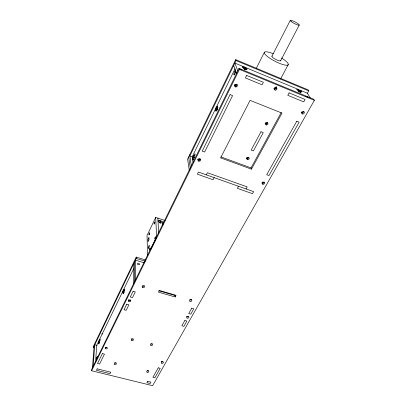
<?xml version="1.0" encoding="UTF-8"?>
<svg xmlns="http://www.w3.org/2000/svg" width="406" height="406" viewBox="0 0 406 406"><rect width="100%" height="100%" fill="white"/><g stroke="black" fill="none" stroke-linecap="round" stroke-linejoin="round"><path stroke-width="0.61" d="M134.569 281.734L134.599 261.845M133.721 283.459L133.787 263.535M124.211 292.68L123.175 292.386L123.14 293.797L123.921 292.188L124.287 290.082L124.312 289.057L123.977 289.752L123.997 288.823L133.721 268.676M123.175 292.386L122.84 293.076L123.226 290.422L124.256 290.721M102.084 334.224L102.145 333.26M100.196 339.294A1.051 0.766 0.5 0 0 99.343 339.984A1.051 0.766 0.5 0 0 100.043 340.766L99.049 340.512L98.612 343.187L98.912 342.562L99.906 342.821M98.912 342.562L98.815 344.034L99.917 340.487L99.749 339.066L123.226 290.422M97.709 358.219L96.694 357.96L96.74 357.295L95.704 359.985L96.745 345.288L99.049 340.512M93.172 366.253L94.771 344.78L96.963 345.344M91.634 370.734L91.756 369.145L239.058 68.391L313.731 99.252L314.366 100.328L152.631 385.7L91.634 370.734L239.444 69.385L239.058 68.391M92.461 367.704L94.085 346.206M136.228 257.105L93.512 346.166L93.4 347.627L136.228 258.449L136.228 257.105L145.845 260.033M165.075 220.504L155.696 217.443L147.043 235.465L147.586 255.658M307.2 93.629L308.738 90.868L308.139 89.863L235.688 59.652L187.623 159.056L189.232 170.119M235.688 59.652L236.048 60.585L189.835 156.026L192.175 156.873L192.48 158.853L193.647 159.269M158.985 221.666L159.396 220.194L160.989 220.712L160.131 223.092L160.989 220.712M192.165 156.868L215.652 108.61L217.565 109.351M235.018 68.802L216.768 106.306L216.956 107.017L217.92 107.392M217.002 110.483L216.038 110.107L215.556 111.107L215.652 108.61M216.956 107.017L217.449 106.012L217.657 106.793L217.164 107.798L217.454 108.874L216.322 111.188L216.038 110.107M192.48 158.853L193.85 155.361L193.931 155.874L194.976 153.737L195.174 154.925L194.129 157.066L194.215 157.589L192.672 160.05L193.073 162.562M235.987 72.121L235.541 73.029L235.384 72.603L234.181 75.069L233.826 74.08L235.531 69.847M96.694 357.96L97.404 356.514L97.298 358.056L96.587 359.508M162.522 223.341L163.192 221.97L161.02 221.265M95.598 361.533L96.07 360.574M150.606 249.487L156.376 237.713M198.904 159.548L199.371 158.609M235.241 85.955L235.769 84.89L234.769 84.489M244.513 69.451L245.488 67.487L297.38 89.031L297.755 89.706L296.75 89.284L297.228 90.056L298.237 90.472L298.806 91.492L301.14 92.456L300.562 91.436L300.044 92.375M245.021 69.604L245.752 68.127L245.488 67.487M245.554 69.822L246.041 68.832L247.102 69.274L246.807 68.568L245.752 68.127M256.318 68.269L264.296 52.445M206.334 174.864L207.415 172.733L247.218 186.902L246.087 188.963M271.903 56.256L290.224 20.452M214.175 177.645L213.089 179.751L197.367 174.194L198.432 172.058L253.628 191.637L252.486 193.677L237.368 188.333L238.489 186.268M280.698 60.661L299.263 25.02M275.41 87.041L274.898 88.021L275.948 88.452M275.344 88.812L276.379 86.859M280.607 78.982L288.285 64.463M276.202 88.533L276.719 87.554M247.158 158.107L247.64 157.208M265.641 123.627L266.148 122.678M175.133 296.979L176.037 295.304L159.401 290.452L158.518 292.147L175.133 296.979L175.016 295.492M251.456 169.16L282.008 113.122L250.076 100.363L220.605 157.878L251.456 169.16L251.06 167.911L281.185 112.569M298.73 91.893L299.76 90.015L307.438 93.207L310.22 97.947M299.364 92.101L300.141 90.69L299.76 90.015M300.369 92.517L301.145 91.106L300.141 90.69M96.222 358.356L97.237 358.61M98.683 342.111L99.673 342.365M161.365 361.584L162.354 361.837M128.672 300.075L130.301 300.531M186.684 316.482L187.709 316.771M123.201 291.356L124.236 291.65M122.866 292.046L123.901 292.345M158.665 290.732L175.346 295.588M144.171 262.799L135.411 260.15L135.416 279.998M136.228 258.449L145.272 261.195M158.046 221.564L159.502 222.036L159.533 222.595L161.131 223.112L161.101 222.554L163.273 223.259L163.192 221.97M159.04 222.194L160.096 222.539M157.975 220.275L159.426 220.747M193.089 156.919L194.256 157.34M198.092 158.99L199.529 159.507L199.676 160.324M262.058 182.081L263.179 182.487L263.464 183.329L262.337 182.923M198.615 159.198L200.371 159.832M193.17 157.437L194.342 157.858M197.758 159.634L199.199 160.152M220.905 156.868L251.06 167.911M246.792 157.65L247.904 158.061M246.478 158.223L247.594 158.634M215.835 109.321L217.276 109.879M215.353 110.315L216.312 110.691M265.336 123.023L266.473 123.47L266.767 124.195M265.057 123.531L266.194 123.972M234.272 85.534L236.282 86.346M301.171 112.553L302.343 113.025M234.536 85.042L236.038 85.651M301.364 112.056L302.536 112.528M233.826 74.08L234.81 74.486M234.871 71.202L235.856 71.608M235.028 71.623L236.013 72.029M239.073 68.665L241.575 69.7M305.637 96.171L307.971 97.135M239.444 69.385L314.366 100.328M300.562 91.436L301.567 91.852L301.145 91.106M236.048 60.585L308.738 90.868M246.041 68.832L246.437 69.802L243.97 68.781L243.585 67.817L242.514 67.376L242.235 66.67L243.301 67.112L243.042 66.472L234.846 63.072L237.814 70.933M233.648 65.549L236.571 73.466M189.658 154.848L191.333 165.826M188.638 156.96L190.282 167.977M157.863 218.149L158.66 232.942M155.696 217.443L156.655 237.155M100.135 339.314A1.045 0.766 0.5 0 1 99.891 339.223M124.535 290.767A1.101 0.853 -0.5 0 1 123.942 289.265M162.522 225.442A1.182 0.589 26.1 0 1 163.126 224.701M152.199 343.75A1.106 0.807 -3.5 0 1 150.854 343.801M133.051 338.848A1.117 0.822 -1.9 0 1 131.478 338.751M148.393 370.551A1.071 0.756 -3.4 0 1 147.094 370.602M116.086 362.736A1.091 0.776 -1 0 1 114.761 362.786M188.308 316.482A1.122 0.848 -6.3 0 1 186.948 316.523M130.57 299.907A1.162 0.888 -1.1 0 1 128.57 299.765M144.374 285.585A1.172 0.913 -2.2 0 1 142.364 285.849M191.576 299.359A1.142 0.878 -6.7 0 1 189.82 299.775M264.159 182.015A1.289 1.091 -19 0 1 262.068 182.786M303.759 111.442A1.396 1.213 -31.7 0 1 301.475 112.624M276.41 87.574A1.426 1.279 -33.4 0 1 273.857 88.564M276.202 86.94A1.426 1.279 -33.4 0 1 276.349 87.239M236.962 84.083A1.421 1.314 -28.5 0 1 234.48 85.422M200.315 158.939A1.319 1.167 -10.6 0 1 197.95 159.533M162.923 361.568A1.071 0.766 -4.4 0 1 161.421 361.482M106.555 347.333A1.106 0.802 -0.1 0 1 105.727 347.206M192.987 160A1.284 0.513 26.3 0 1 192.591 159.309A1.284 0.513 26.3 0 1 193.352 159.182M217.575 108.001A1.33 1.228 -19.6 0 1 215.885 107.346M298.654 89.508A1.37 1.208 -35 0 1 298.009 90.675M244.559 66.746A1.391 1.294 -34.7 0 1 243.707 68.477M267.503 122.48A1.314 1.162 -26.1 0 1 265.351 123.597M248.837 157.224A1.264 1.101 -19.1 0 1 246.549 158.081M217.525 109.153A1.335 1.228 -19.5 0 1 216.956 106.783M297.532 89.518A1.375 1.213 -34.9 0 1 298.572 91.685M242.9 67.157A1.396 1.294 -34.5 0 1 244.793 67.401A1.396 1.294 -34.5 0 1 244.412 69.264M281.424 57.936A13.444 3.035 27.4 0 1 285.195 65.112A13.444 3.035 27.4 0 1 265.991 55.277A13.444 3.035 27.4 0 1 273.289 53.77M280.607 60.296A4.928 1.111 27.4 0 1 276.055 59.591A4.928 1.111 27.4 0 1 272.127 56.043M148.926 237.591L148.058 239.388L148.124 241.616L148.997 239.819L148.926 237.591M149.169 245.488L148.286 247.3L148.327 248.685L149.215 246.868L149.169 245.488M102.378 353.616L97.511 363.492L99.577 364.004L104.464 354.144L102.378 353.616M126.743 304.201L124.028 309.707L126.185 310.306L128.91 304.81L126.743 304.201M133.102 291.295L130.316 296.948L132.498 297.568L135.294 291.929L133.102 291.295M230.08 94.603L202.198 151.154L204.619 152.037L232.587 95.598L230.08 94.603M97.171 368.856L96.455 370.302L110.051 373.647L110.787 372.216L97.171 368.856M246.65 75.42L245.391 77.937L262.068 84.773L263.352 82.286L246.65 75.42M260.982 131.747L251.167 150.073L253.42 150.915L263.261 132.63L260.982 131.747M289.102 92.883L287.783 95.314L303.764 101.865L305.104 99.465L289.102 92.883M147.682 381.325L146.906 382.716L150.164 383.518L150.946 382.132L147.682 381.325M158.238 367.831L152.915 377.306L154.874 377.793L160.213 368.333L158.238 367.831M184.826 320.501L181.868 325.769L183.913 326.338L186.882 321.08L184.826 320.501M191.759 308.164L188.724 313.569L190.784 314.153L193.829 308.763L191.759 308.164M296.801 121.191L266.722 174.737L268.99 175.57L299.146 122.125L296.801 121.191M154.534 223.61A1.172 0.264 -72 0 0 154.869 221.849A1.172 0.264 -72 0 0 154.107 223.437A1.172 0.264 -72 0 0 154.534 223.61M155.209 238.576A1.218 0.284 -72.3 0 0 155.559 236.734A1.218 0.284 -72.3 0 0 154.767 238.352A1.218 0.284 -72.3 0 0 155.209 238.576M149.291 234.49A1.162 0.259 -72.2 0 0 149.631 232.734A1.162 0.259 -72.2 0 0 148.885 234.287A1.162 0.259 -72.2 0 0 149.291 234.49M149.778 249.68A1.203 0.279 -72.6 0 0 150.129 247.838A1.203 0.279 -72.6 0 0 149.357 249.421A1.203 0.279 -72.6 0 0 149.778 249.68M187.095 318.035A1.127 0.848 -6.4 0 0 188.907 317.411A1.127 0.848 -6.4 0 0 187.389 316.568A1.127 0.848 -6.4 0 0 187.095 318.035M128.93 301.622A1.162 0.888 -1.1 0 0 130.768 300.978A1.162 0.888 -1.1 0 0 129.133 300.085A1.162 0.888 -1.1 0 0 128.93 301.622M142.602 287.489A1.177 0.919 -2.2 0 0 144.475 286.829A1.177 0.919 -2.2 0 0 142.836 285.91A1.177 0.919 -2.2 0 0 142.602 287.489M189.978 301.262A1.147 0.878 -6.7 0 0 191.825 300.623A1.147 0.878 -6.7 0 0 190.282 299.74A1.147 0.878 -6.7 0 0 189.978 301.262M262.758 184.202A1.289 1.091 -19 0 0 264.616 182.999A1.289 1.091 -19 0 0 262.662 182.289A1.289 1.091 -19 0 0 262.758 184.202M302.673 113.979A1.401 1.213 -31.6 0 0 304.307 112.229A1.401 1.213 -31.6 0 0 302.039 111.96A1.401 1.213 -31.6 0 0 302.673 113.979M275.222 90.117A1.431 1.284 -33.3 0 0 276.862 88.285A1.431 1.284 -33.3 0 0 274.522 87.995A1.431 1.284 -33.3 0 0 275.222 90.117M235.739 86.975A1.426 1.319 -28.3 0 0 237.332 85.128A1.426 1.319 -28.3 0 0 234.952 84.829A1.426 1.319 -28.3 0 0 235.739 86.975M198.691 161.131A1.325 1.172 -10.5 0 0 200.549 159.868A1.325 1.172 -10.5 0 0 198.463 159.116A1.325 1.172 -10.5 0 0 198.691 161.131M161.69 363.182A1.076 0.766 -4.4 0 0 163.41 362.609A1.076 0.766 -4.4 0 0 161.933 361.853A1.076 0.766 -4.4 0 0 161.69 363.182M105.641 348.769A1.111 0.802 -0.1 0 0 107.382 348.17A1.111 0.802 -0.1 0 0 105.799 347.379A1.111 0.802 -0.1 0 0 105.641 348.769M150.895 345.354A1.106 0.807 -3.5 0 0 152.656 344.745A1.106 0.807 -3.5 0 0 151.118 343.953A1.106 0.807 -3.5 0 0 150.895 345.354M131.681 340.446A1.122 0.822 -1.9 0 0 133.452 339.837A1.122 0.822 -1.9 0 0 131.884 339.03A1.122 0.822 -1.9 0 0 131.681 340.446M114.7 364.365A1.096 0.782 -1.1 0 0 116.42 363.781A1.096 0.782 -1.1 0 0 114.873 363.02A1.096 0.782 -1.1 0 0 114.7 364.365M147.124 372.175A1.076 0.761 -3.4 0 0 148.829 371.607A1.076 0.761 -3.4 0 0 147.342 370.866A1.076 0.761 -3.4 0 0 147.124 372.175M137.685 264.118A1.137 0.639 25.4 0 0 139.527 264.671A1.137 0.639 25.4 0 0 138.593 263.372A1.137 0.639 25.4 0 0 137.685 264.118M266.382 124.926A1.319 1.167 -26 0 0 267.894 123.267A1.319 1.167 -26 0 0 265.712 123.013A1.319 1.167 -26 0 0 266.382 124.926M247.396 159.604A1.269 1.106 -19.1 0 0 249.213 158.396A1.269 1.106 -19.1 0 0 247.269 157.675A1.269 1.106 -19.1 0 0 247.396 159.604M291.483 21.787A5.07 0.868 27.4 0 0 299.085 25.182A5.07 0.868 27.4 0 0 293.665 21.259A5.07 0.868 27.4 0 0 291.483 21.787"/></g></svg>
